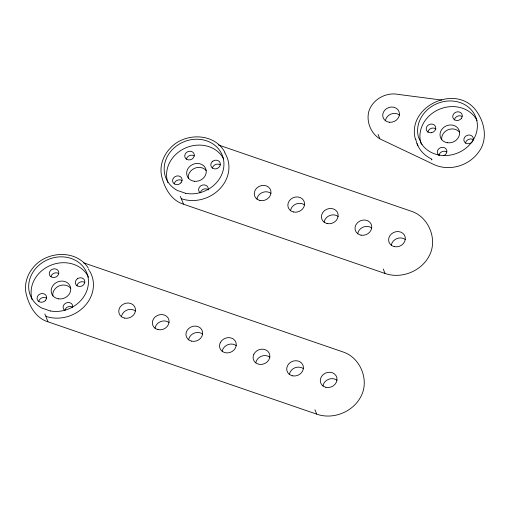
<?xml version="1.0" encoding="UTF-8"?>
<svg xmlns="http://www.w3.org/2000/svg" width="510" height="510" viewBox="0 0 510 510"><rect width="100%" height="100%" fill="white"/><g stroke="black" fill="none" stroke-linecap="round" stroke-linejoin="round"><path stroke-width="0.76" d="M58.739 273.564L58.79 272.429A4.864 4.284 -22.3 0 0 52.396 269.235A4.864 4.284 -22.3 0 0 50.107 276.006L50.949 276.777A4.864 4.284 -22.3 0 0 58.739 273.564A4.864 4.284 -22.3 0 0 50.936 276.764M194.233 155.952L194.284 154.81A4.864 4.284 -22.3 0 0 187.89 151.617A4.864 4.284 -22.3 0 0 185.602 158.387L186.443 159.158A4.864 4.284 -22.3 0 0 194.233 155.952A4.864 4.284 -22.3 0 0 186.43 159.145M441.787 100.068L398.049 94.382C386.006 92.029 372.765 99.323 368.915 111.103C365.995 121.278 370.808 133.531 379.982 138.911L433.755 164.456C448.876 171.596 468.282 166.107 478.112 152.764C488.65 139.836 484.678 120.927 474.753 108.885C453.875 84.023 406.597 107.406 415.395 139.204M218.191 144.885L411.436 211.293C428.578 216.865 437.758 239.165 429.541 255.198C421.846 271.046 401.752 279.314 385.133 273.487L183.613 204.242C171.086 200.494 164.5 187.929 161.619 176.071C159.4 166.177 163.117 155.646 170.034 148.442C184.167 132.39 214.512 132.383 224.974 152.496M83.455 262.765L343.122 351.989C360.264 357.567 369.438 379.867 361.22 395.9C353.526 411.742 333.432 420.017 316.812 414.19L48.118 321.861C35.592 318.112 29.006 305.547 26.125 293.683C24.11 284.656 27.011 275.037 32.838 267.992C45.925 250.952 76.143 248.988 88.294 268.075M236.232 345.633L235.206 344.97A8.511 7.491 -22.3 0 0 222.934 349.063L222.475 350.217A8.511 7.491 -22.3 0 0 222.213 351.409M435.948 129.043L435.502 128.673A4.864 4.284 -22.3 0 0 427.864 132.211M208.513 189.969L208.093 189.58A4.864 4.284 -22.3 0 0 200.309 192.793A4.864 4.284 -22.3 0 1 198.632 189.981L198.69 188.847A4.864 4.284 -22.3 0 1 206.473 185.634L207.321 186.405A4.864 4.284 -22.3 0 1 208.105 189.592M269.917 357.261L269.822 357.172A8.511 7.491 -22.3 0 0 256.524 360.602L256.058 361.756A8.511 7.491 -22.3 0 0 255.797 362.954M421.292 144.024L420.756 142.73A30.396 26.762 -22.3 0 1 440.079 108.974A30.396 26.762 -22.3 0 1 477.067 120.519M417.033 143.61L417.913 145.745M378.069 134.436L379.822 138.701M383.239 269.019L384.986 273.284M314.919 409.721L316.665 413.986M180.317 196.356L181.279 198.702A34.042 29.969 -22.3 0 0 191.346 200.519L193.966 200.506A34.042 29.969 -22.3 0 0 223.915 183.676A34.042 29.969 -22.3 0 0 224.751 152.802M183.466 204.038L181.713 199.773A2.429 0.816 -71 0 1 181.7 198.415M44.823 313.975L45.785 316.321A34.042 29.969 -22.3 0 0 55.851 318.132L58.471 318.119A34.042 29.969 -22.3 0 0 88.185 301.652A34.042 29.969 -22.3 0 0 89.671 271.09M47.972 321.651L46.219 317.386A2.429 0.816 -71 0 1 46.206 316.034M322.97 386.032A8.511 7.491 -22.3 0 1 328.421 379.363A8.511 7.491 -22.3 0 1 336.995 380.256M289.387 374.493A8.511 7.491 -22.3 0 1 301.238 367.557L302.379 368.054A8.511 7.491 -22.3 0 1 303.405 368.717M188.623 339.87A8.511 7.491 -22.3 0 1 194.074 333.196A8.511 7.491 -22.3 0 1 202.648 334.095M121.45 316.786A8.511 7.491 -22.3 0 1 126.901 310.118A8.511 7.491 -22.3 0 1 135.475 311.011M155.04 328.325A8.511 7.491 -22.3 0 1 160.491 321.657A8.511 7.491 -22.3 0 1 169.059 322.549M32.149 299.612A30.396 26.762 -22.3 0 1 51.134 265.123A30.396 26.762 -22.3 0 1 88.498 277.159M64.827 310.418A4.864 4.284 -22.3 0 1 63.138 307.6L63.195 306.459A4.864 4.284 -22.3 0 1 70.979 303.252L71.827 304.024A4.864 4.284 -22.3 0 1 72.611 307.211A4.864 4.284 -22.3 0 0 64.815 310.405M52.868 295.972A9.97 8.778 -22.3 0 1 53.32 291.79L53.939 290.458A9.97 8.778 -22.3 0 1 65.796 285.269L67.205 285.715A9.97 8.778 -22.3 0 1 70.629 288.201M88.37 269.121A34.042 29.969 -22.3 0 1 89.256 270.421M76.984 285.715A4.864 4.284 -22.3 0 1 78.03 283.585L78.954 282.744A4.864 4.284 -22.3 0 1 84.768 282.502M38.766 301.455A4.864 4.284 -22.3 0 1 43.063 297.528L44.306 297.477A4.864 4.284 -22.3 0 1 46.55 298.248M290.534 210.713A8.511 7.491 -22.3 0 1 295.985 204.038A8.511 7.491 -22.3 0 1 304.553 204.937M357.708 233.79A8.511 7.491 -22.3 0 1 369.559 226.861L370.7 227.358A8.511 7.491 -22.3 0 1 371.726 228.015M324.118 222.252A8.511 7.491 -22.3 0 1 329.568 215.583A8.511 7.491 -22.3 0 1 338.143 216.476M256.944 199.168A8.511 7.491 -22.3 0 1 262.395 192.499A8.511 7.491 -22.3 0 1 270.963 193.392M391.291 245.335A8.511 7.491 -22.3 0 1 396.742 238.661A8.511 7.491 -22.3 0 1 405.316 239.56M167.86 182.663A30.396 26.762 -22.3 0 1 185.889 147.811A30.396 26.762 -22.3 0 1 223.673 158.916M188.362 178.36A9.97 8.778 -22.3 0 1 188.815 174.171L189.427 172.839A9.97 8.778 -22.3 0 1 201.291 167.65L202.699 168.096A9.97 8.778 -22.3 0 1 206.123 170.582M212.479 168.096A4.864 4.284 -22.3 0 1 213.524 165.967L214.449 165.125A4.864 4.284 -22.3 0 1 220.263 164.889M174.261 183.842A4.864 4.284 -22.3 0 1 178.557 179.909L179.8 179.858A4.864 4.284 -22.3 0 1 182.044 180.629M454.384 119.939A4.864 4.284 -22.3 0 1 462.022 116.407M415.746 139.032A34.042 29.969 -22.3 0 0 421.783 151.661L423.421 153.402A34.042 29.969 -22.3 0 0 431.415 158.916L431.849 159.981A2.429 0.899 -64.6 0 1 431.798 159.184M385.42 120.698A8.511 7.491 -22.3 0 1 390.96 114.081A8.511 7.491 -22.3 0 1 399.508 115.082M473.044 140.671A4.864 4.284 -22.3 0 0 469.219 135.016L467.97 135.124A4.864 4.284 -22.3 0 0 464.833 142.354L465.719 143.087A4.864 4.284 -22.3 0 0 472.419 141.71M465.49 143.17A4.864 4.284 -22.3 0 1 469.589 139.071L470.838 138.962A4.864 4.284 -22.3 0 1 473.133 139.632M443.942 155.518A4.864 4.284 -22.3 0 0 446.843 151.821L446.836 150.679A4.864 4.284 -22.3 0 0 439.167 148.448L438.288 149.328A4.864 4.284 -22.3 0 0 439.199 155.352M438.97 155.435A4.864 4.284 -22.3 0 1 439.907 153.274L440.787 152.394A4.864 4.284 -22.3 0 1 446.613 151.903M441.705 139.861A9.97 8.778 -22.3 0 1 447.149 130.171L448.583 129.54A9.97 8.778 -22.3 0 1 459.472 132.103M220.314 342.663L219.848 343.817A8.511 7.491 -22.3 0 0 224.349 352.455L225.579 352.78A8.511 7.491 -22.3 0 0 235.18 348.432A8.511 7.491 -22.3 0 0 233.612 339.233L232.579 338.576A8.511 7.491 -22.3 0 0 220.314 342.663M253.897 354.201L253.438 355.362A8.511 7.491 -22.3 0 0 254.158 361.093L254.879 362.03A8.511 7.491 -22.3 0 0 268.419 360.506L269.063 359.416A8.511 7.491 -22.3 0 0 268.081 351.588L267.195 350.778A8.511 7.491 -22.3 0 0 253.897 354.201M461.314 118.486L460.434 119.365A4.864 4.284 -22.3 0 1 452.765 117.134L452.765 115.993A4.864 4.284 -22.3 0 1 459.319 111.983A4.864 4.284 -22.3 0 1 461.314 118.486M45.517 300.39L44.599 301.231A4.864 4.284 -22.3 0 1 37.358 299.74A4.864 4.284 -22.3 0 1 41.444 293.581L42.693 293.53A4.864 4.284 -22.3 0 1 45.517 300.39M181.012 182.771L180.094 183.613A4.864 4.284 -22.3 0 1 172.852 182.121A4.864 4.284 -22.3 0 1 176.938 175.963L178.181 175.912A4.864 4.284 -22.3 0 1 181.012 182.771M77.335 278.798L76.411 279.639A4.864 4.284 -22.3 0 0 79.241 286.499L80.491 286.441A4.864 4.284 -22.3 0 0 84.571 280.29A4.864 4.284 -22.3 0 0 77.335 278.798M212.829 161.179L211.905 162.021A4.864 4.284 -22.3 0 0 214.735 168.88L215.985 168.829A4.864 4.284 -22.3 0 0 220.065 162.671A4.864 4.284 -22.3 0 0 212.829 161.179M431.632 132.689L430.383 132.798A4.864 4.284 -22.3 0 1 426.564 127.143A4.864 4.284 -22.3 0 1 433.889 124.727L434.775 125.46A4.864 4.284 -22.3 0 1 431.632 132.689M361.074 235.161L359.843 234.842A8.511 7.491 -22.3 0 1 355.801 225.044A8.511 7.491 -22.3 0 1 366.932 220.46L368.073 220.958A8.511 7.491 -22.3 0 1 370.974 230.259A8.511 7.491 -22.3 0 1 361.074 235.161M292.753 375.857L291.522 375.538A8.511 7.491 -22.3 0 1 287.487 365.746A8.511 7.491 -22.3 0 1 298.611 361.163L299.752 361.654A8.511 7.491 -22.3 0 1 302.653 370.955A8.511 7.491 -22.3 0 1 292.753 375.857M185.793 193.347L177.314 190.44A30.396 26.762 -22.3 0 1 178.232 144.738A30.396 26.762 -22.3 0 1 223.66 160.35A30.396 26.762 -22.3 0 1 185.793 193.347M50.299 310.966L41.82 308.053A30.396 26.762 -22.3 0 1 42.738 262.357A30.396 26.762 -22.3 0 1 88.173 277.969A30.396 26.762 -22.3 0 1 50.299 310.966M422.057 144.636L418.442 137.082A30.396 26.762 -22.3 0 1 452.816 101.05A30.396 26.762 -22.3 0 1 472.19 141.557A30.396 26.762 -22.3 0 1 422.057 144.636M325.922 387.313A8.511 7.491 -22.3 0 0 336.874 377.776A8.511 7.491 -22.3 0 0 323.168 374.589A8.511 7.491 -22.3 0 0 325.922 387.313M58.739 298.885A9.97 8.778 -22.3 0 0 70.348 286.658A9.97 8.778 -22.3 0 0 53.811 284.497A9.97 8.778 -22.3 0 0 58.739 298.885M124.402 318.068A8.511 7.491 -22.3 0 0 135.354 308.524A8.511 7.491 -22.3 0 0 121.648 305.337A8.511 7.491 -22.3 0 0 124.402 318.068M191.575 341.152A8.511 7.491 -22.3 0 0 202.527 331.608A8.511 7.491 -22.3 0 0 188.821 328.421A8.511 7.491 -22.3 0 0 191.575 341.152M157.992 329.607A8.511 7.491 -22.3 0 0 168.938 320.07A8.511 7.491 -22.3 0 0 155.231 316.882A8.511 7.491 -22.3 0 0 157.992 329.607M293.486 211.988A8.511 7.491 -22.3 0 0 304.432 202.451A8.511 7.491 -22.3 0 0 290.726 199.263A8.511 7.491 -22.3 0 0 293.486 211.988M259.896 200.449A8.511 7.491 -22.3 0 0 270.848 190.906A8.511 7.491 -22.3 0 0 257.142 187.718A8.511 7.491 -22.3 0 0 259.896 200.449M394.243 246.617A8.511 7.491 -22.3 0 0 405.195 237.073A8.511 7.491 -22.3 0 0 391.489 233.886A8.511 7.491 -22.3 0 0 394.243 246.617M327.069 223.533A8.511 7.491 -22.3 0 0 338.022 213.99A8.511 7.491 -22.3 0 0 324.315 210.802A8.511 7.491 -22.3 0 0 327.069 223.533M194.233 181.267A9.97 8.778 -22.3 0 0 205.842 169.04A9.97 8.778 -22.3 0 0 189.306 166.878A9.97 8.778 -22.3 0 0 194.233 181.267M447.563 142.774A9.97 8.778 -22.3 0 0 459.191 130.56A9.97 8.778 -22.3 0 0 442.654 128.386A9.97 8.778 -22.3 0 0 447.563 142.774M389.519 122.266A8.511 7.491 -22.3 0 0 398.992 111.505A8.511 7.491 -22.3 0 0 384.75 110.192A8.511 7.491 -22.3 0 0 389.519 122.266"/></g></svg>
